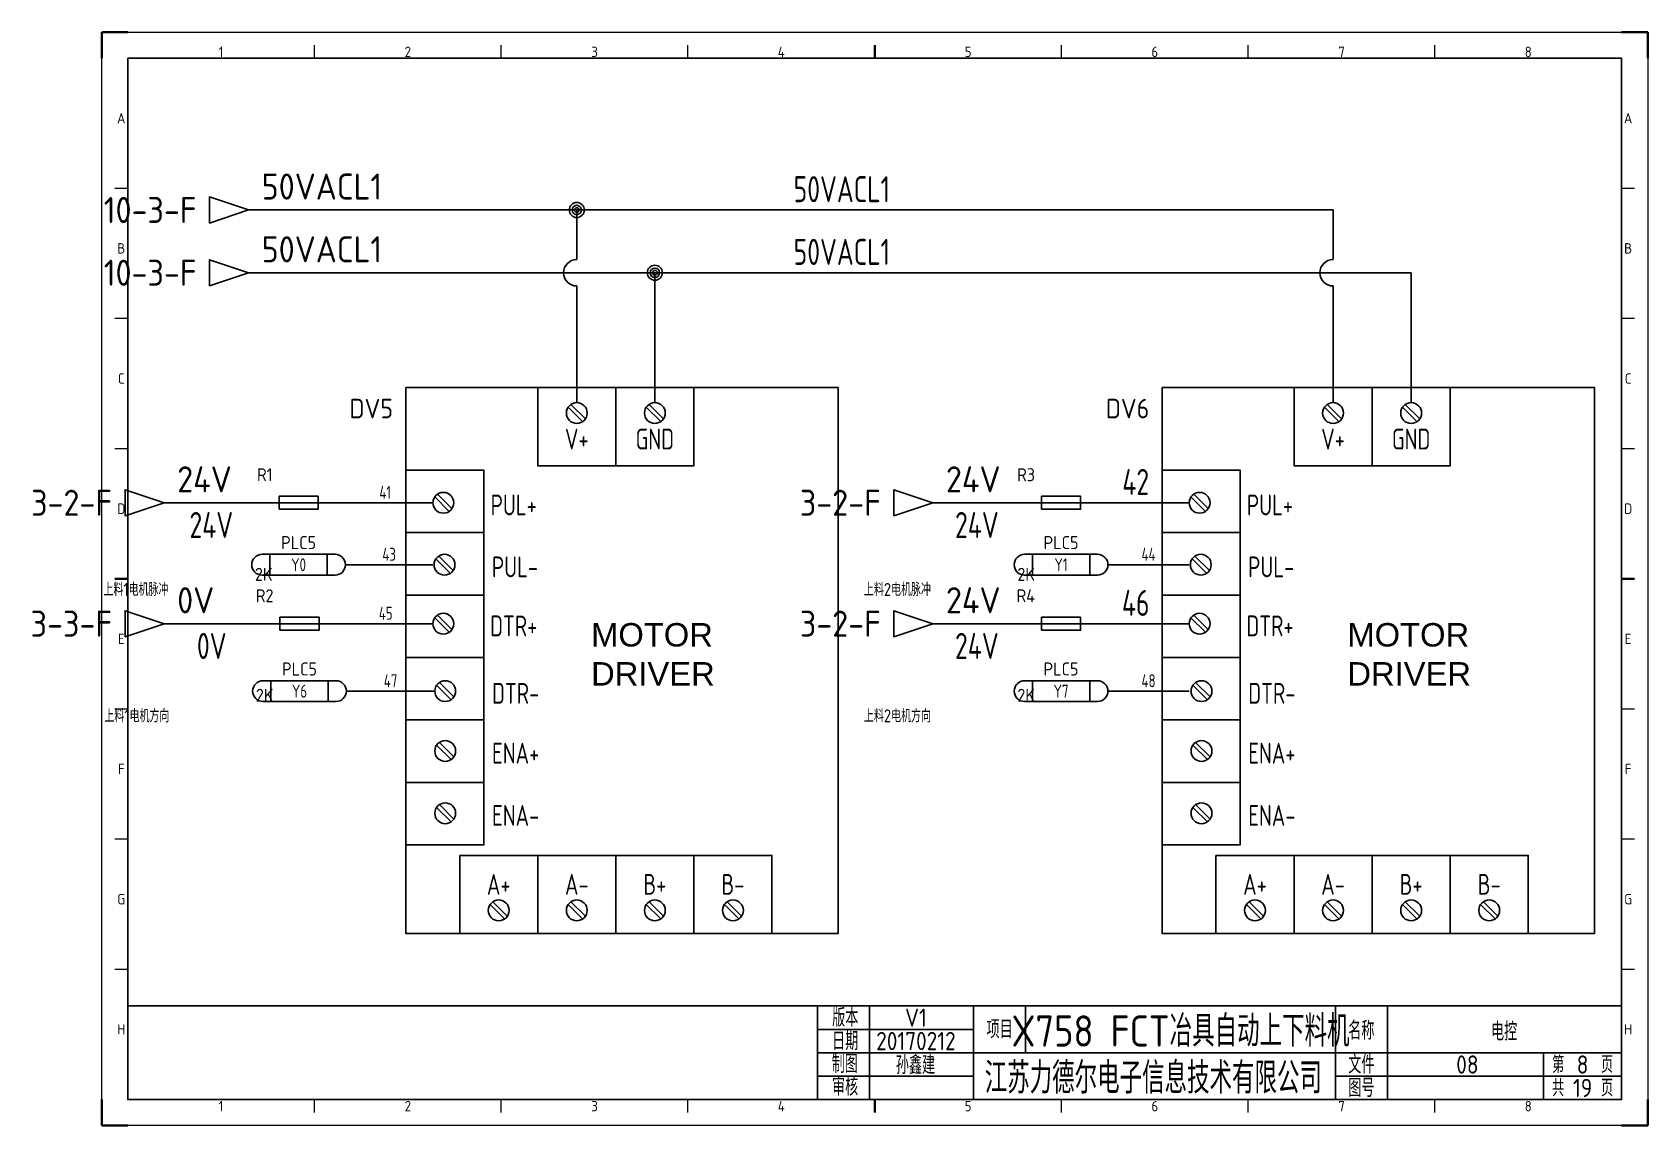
# Model space of a CAD drawing. Header units: millimetres. Extents: x 2016 to 2326, y 1387 to 1597.
import ezdxf
from ezdxf.enums import TextEntityAlignment as Align

# ---------------------------------------------------------------- set-up
doc = ezdxf.new("R2010")
doc.units = ezdxf.units.MM
for name, color, linetype in [('AE_BOR', 1, 'Continuous'), ('DESC', 150, 'Continuous'), ('SYMS', 7, 'Continuous'), ('TAGS', 150, 'Continuous'), ('TERMS', 123, 'Continuous'), ('WIRENO', 72, 'Continuous'), ('WIREREF_DEST', 52, 'Continuous'), ('WIRES', 7, 'Continuous'), ('XREF', 7, 'Continuous'), ('图框_标题栏属性', 1, 'Continuous'), ('图框_标题栏文字', 6, 'Continuous')]:
    doc.layers.add(name, color=color, linetype=linetype)
doc.styles.add('ACGBTS', font='ISOCP.SHX')
doc.styles.get("Standard").update_dxf_attribs({"font": 'arial.ttf'})
doc.styles.add('WD_IEC', font='isocp2.shx', dxfattribs={"width": 0.9, "height": 4, "bigfont": 'gbcbig.shx'})
doc.styles.add('工程字', font='gbenor.shx', dxfattribs={"bigfont": 'gbcbig.shx'})

# ---------------------------------------------------------------- blocks, each defined once
blk = doc.blocks.new('Border')
for p, q in [((584, 410), (10, 410)), ((10, 410), (10, 10)), ((584, 10), (584, 410)), ((10, 10), (584, 10))]:
    blk.add_line(p, q)
at = {"layer": 'AE_BOR', "color": 1, "lineweight": 30}
for p, q in [((10, 420), (0, 420)), ((0, 420), (0, 410)), ((594, 420), (584, 420)), ((594, 410), (594, 420)), ((297, 410), (297, 415)), ((5, 210), (10, 210)), ((584, 210), (589, 210)), ((0, 0), (0, 10)), ((297, 5), (297, 10)), ((594, 0), (594, 10)), ((0, 0), (10, 0)), ((594, 0), (584, 0))]:
    blk.add_line(p, q, dxfattribs=at)
at = {"layer": 'AE_BOR', "color": 1, "lineweight": 15}
for p, q in [((0, 420), (594, 420)), ((0, 0), (0, 420)), ((594, 420), (594, 0)), ((81.75, 410), (81.75, 415)), ((153.5, 410), (153.5, 415)), ((225.25, 410), (225.25, 415)), ((368.75, 410), (368.75, 415)), ((440.5, 410), (440.5, 415)), ((512.25, 410), (512.25, 415)), ((10, 360), (5, 360)), ((589, 360), (584, 360)), ((10, 310), (5, 310)), ((589, 310), (584, 310)), ((10, 260), (5, 260)), ((589, 260), (584, 260)), ((10, 160), (5, 160)), ((589, 160), (584, 160)), ((10, 110), (5, 110)), ((589, 110), (584, 110)), ((10, 60), (5, 60)), ((589, 60), (584, 60)), ((81.75, 5), (81.75, 10)), ((153.5, 5), (153.5, 10)), ((225.25, 5), (225.25, 10)), ((368.75, 5), (368.75, 10)), ((440.5, 5), (440.5, 10)), ((512.25, 5), (512.25, 10)), ((594, 0), (0, 0))]:
    blk.add_line(p, q, dxfattribs=at)
at = {"layer": 'AE_BOR', "color": 1, "lineweight": 15, "style": 'ACGBTS'}
for s, p in [('1', (45.875, 412.5)), ('2', (117.625, 412.5)), ('3', (189.375, 412.5)), ('4', (261.125, 412.5)), ('5', (332.875, 412.5)), ('6', (404.625, 412.5)), ('7', (476.375, 412.5)), ('8', (548.125, 412.5)), ('A', (7.5, 387)), ('A', (586.5, 387)), ('B', (7.5, 337)), ('B', (586.5, 337)), ('C', (7.5, 287)), ('C', (586.5, 287)), ('D', (7.5, 237)), ('D', (586.5, 237)), ('E', (7.5, 187)), ('E', (586.5, 187)), ('F', (7.5, 137)), ('F', (586.5, 137)), ('G', (7.5, 87)), ('G', (586.5, 87)), ('H', (7.5, 37)), ('H', (586.5, 37)), ('1', (45.875, 7.5)), ('2', (117.625, 7.5)), ('3', (189.375, 7.5)), ('4', (261.125, 7.5)), ('5', (332.875, 7.5)), ('6', (404.625, 7.5)), ('7', (476.375, 7.5)), ('8', (548.125, 7.5))]:
    blk.add_text(s, height=4, dxfattribs=at).set_placement(p, align=Align.MIDDLE)
blk = doc.blocks.new('LdrDkA4')
for p, q in [((132.5, 0), (132.5, 18)), ((142.5, 0), (142.5, 18)), ((162.5, 0), (162.5, 18)), ((162.5, 0), (162.5, 18)), ((162.5, 0), (162.5, 18)), ((172.5, 18), (172.5, 13.5)), ((232, 0), (232, 18)), ((242, 0), (242, 18)), ((132.5, 13.5), (162.5, 13.5)), ((172.5, 13.5), (172.5, 9)), ((132.5, 9), (162.99, 9)), ((162.5, 9), (287, 9)), ((272, 0), (272, 9)), ((132.5, 4.5), (162.5, 4.5)), ((232, 4.5), (287, 4.5)), ((142.5, 2.09), (142.5, 2.09)), ((142.5, 2.09), (142.5, 2.09))]:
    blk.add_line(p, q)
blk.add_lwpolyline([(132.5, 18), (0, 18), (0, 0), (132.5, 0)], close=True)
blk.add_lwpolyline([(132.5, 0), (287, 0), (287, 18), (132.5, 18)])
at = {"flags": 9}
blk.add_attdef('WD_TB', (0, 0), '', height=2.5, dxfattribs=at)
at = {"layer": '图框_标题栏属性', "style": '工程字'}
for tag, height, p in [('版本', 3.5, (151.42, 15.75)), ('项目', 6, (202.25, 13.5)), ('日期', 3.5, (151.42, 11.25)), ('名称', 3.5, (264.42, 13.27)), ('制图', 3.5, (151.34, 6.85)), ('公司名称', 6, (197.03, 4.5)), ('文件', 3.5, (257.37, 6.75)), ('页数', 3.5, (279.5, 6.75)), ('审核', 3.5, (151.65, 2.36)), ('图号', 3.5, (257.37, 2.25)), ('总数', 3.5, (279.5, 2.25))]:
    blk.add_attdef(tag, text='', height=height, dxfattribs=at).set_placement(p, align=Align.MIDDLE)
at = {"layer": '图框_标题栏文字', "style": '工程字'}
for s, height, p in [('版本', 3.5, (137.85, 15.75)), ('日期', 3.5, (137.85, 11.25)), ('项目', 3.5, (167.5, 13.5)), ('名称', 3.5, (237, 13.27)), ('制图', 3.5, (137.75, 6.85)), ('文件', 3.5, (237, 6.75)), ('第    页', 3.25, (279.5, 6.75)), ('审核', 3.5, (137.81, 2.51)), ('图号', 3.5, (237, 2.25)), ('共    页', 3.25, (279.5, 2.25))]:
    blk.add_text(s, height=height, dxfattribs=at).set_placement(p, align=Align.MIDDLE_CENTER)
blk = doc.blocks.new('HA1D3')
blk.add_lwpolyline([(0, 0), (-3.75, -1.25), (-3.75, 1.25)], close=True)
at = {"style": 'WD_IEC'}
for tag, p, height, flags in [('WIRENO', (1.25, 1), 2.5, 8), ('X1TERM01', (0, 0), 0.32, 1)]:
    blk.add_attdef(tag, p, '', height=height, dxfattribs=dict(at, flags=flags))
at = {"style": 'WD_IEC', "flags": 1}
blk.add_attdef('SIGCODE', text='', height=1, dxfattribs=at).set_placement((-2.5, 1.8), align=Align.RIGHT)
at = {"style": 'WD_IEC'}
blk.add_attdef('XREF', text='', height=2.5, dxfattribs=at).set_placement((-5, 0), align=Align.MIDDLE_RIGHT)
blk.add_attdef('DESC1', text='', height=2.5, dxfattribs=at).set_placement((1.25, -1), align=Align.TOP_LEFT)
blk = doc.blocks.new('WD_WNH')
at = {"linetype": 'Continuous', "style": 'WD_IEC', "width": 0.8}
blk.add_attdef('WIRENO', text='', height=2.5, dxfattribs=at).set_placement((0, 0.75), align=Align.CENTER)
at = {"style": 'WD_IEC', "flags": 1}
for tag, p in [('W08USER', (0, 0.375)), ('W04USER', (0, 0.875)), ('W05USER', (0, 0.75)), ('W09USER', (0, 0.25)), ('W03USER', (0, 1)), ('W06USER', (0, 0.625)), ('W07USER', (0, 0.5)), ('W02USER', (0, 1.125)), ('W01USER', (0, 1.25)), ('W10USER', (0, 0.125))]:
    blk.add_attdef(tag, text='', height=0.08, dxfattribs=at).set_placement(p, align=Align.CENTER)
blk = doc.blocks.new('BUJINDRIVE')
for p, q in [((-1.65, -0.88), (1.12, -3.65)), ((-1.12, -0.35), (1.65, -3.12)), ((13.35, -0.88), (16.12, -3.65)), ((13.88, -0.35), (16.65, -3.12)), ((-27.3, -18.1), (-24.52, -20.88)), ((-26.77, -17.57), (-23.99, -20.35)), ((-27.06, -30.01), (-24.28, -32.79)), ((-26.53, -29.48), (-23.75, -32.25)), ((-27.3, -41.33), (-24.52, -44.11)), ((-26.77, -40.8), (-23.99, -43.58)), ((-26.93, -54.28), (-24.15, -57.06)), ((-26.4, -53.75), (-23.62, -56.53)), ((-26.93, -65.78), (-24.15, -68.56)), ((-26.4, -65.25), (-23.62, -68.03)), ((-17.85, -84.95), (-17.85, -72.95)), ((-26.4, -77.21), (-23.62, -79.99)), ((-26.93, -77.74), (-24.15, -80.52)), ((-32.85, -84.95), (-17.85, -84.95)), ((-16.12, -95.86), (-13.35, -98.64)), ((-1.12, -95.86), (1.65, -98.64)), ((13.88, -95.86), (16.65, -98.64)), ((28.88, -95.86), (31.65, -98.64)), ((-16.65, -96.39), (-13.88, -99.17)), ((-1.65, -96.39), (1.12, -99.17)), ((13.35, -96.39), (16.12, -99.17)), ((28.35, -96.39), (31.12, -99.17))]:
    blk.add_line(p, q)
for points in [[(-32.85, 2.89), (-32.85, -101.95), (50.24, -101.95), (50.24, 2.89)], [(-7.5, 2.89), (7.5, 2.89), (7.5, -12.11), (-7.5, -12.11)], [(7.5, 2.89), (22.5, 2.89), (22.5, -12.11), (7.5, -12.11)], [(-32.85, -24.95), (-17.85, -24.95), (-17.85, -12.95), (-32.85, -12.95)], [(-32.85, -36.95), (-17.85, -36.95), (-17.85, -24.95), (-32.85, -24.95)], [(-32.85, -48.95), (-17.85, -48.95), (-17.85, -36.95), (-32.85, -36.95)], [(-32.85, -60.95), (-17.85, -60.95), (-17.85, -48.95), (-32.85, -48.95)], [(-32.85, -72.95), (-17.85, -72.95), (-17.85, -60.95), (-32.85, -60.95)], [(-32.85, -84.95), (-17.85, -84.95), (-17.85, -72.95), (-32.85, -72.95)], [(-22.5, -86.95), (-7.5, -86.95), (-7.5, -101.95), (-22.5, -101.95)], [(-7.5, -86.95), (7.5, -86.95), (7.5, -101.95), (-7.5, -101.95)], [(7.5, -86.95), (22.5, -86.95), (22.5, -101.95), (7.5, -101.95)], [(22.5, -86.95), (37.5, -86.95), (37.5, -101.95), (22.5, -101.95)]]:
    blk.add_lwpolyline(points, close=True)
for centre in [(0, -2), (15, -2), (-25.64, -19.23), (-25.41, -31.13), (-25.64, -42.46), (-25.28, -55.41), (-25.28, -66.91), (-25.28, -78.87), (-15, -97.52), (0, -97.52), (15, -97.52), (30, -97.52)]:
    blk.add_circle(centre, 2)
at = {"insert": (2.75, -42.34), "char_height": 4.5, "attachment_point": 1}
blk.add_mtext_dynamic_manual_height_columns('MOTOR DRIVER', width=19.7866, gutter_width=8.12, heights=[0], dxfattribs=at)
at = {"style": 'WD_IEC'}
for tag, p in [('TAG1', (-35.29, -3.01)), ('INST', (-68.13, -6.3)), ('LOC', (-68.13, -11.55)), ('RATING1', (-68.13, -23.55)), ('XREF', (-68.13, -29.55)), ('DESC1', (-68.13, -35.33)), ('DESC2', (-68.13, -40.58)), ('DESC3', (-68.13, -45.83))]:
    blk.add_attdef(tag, text='', height=3.75, dxfattribs=at).set_placement(p, align=Align.RIGHT)
at = {"style": 'WD_IEC', "flags": 1}
for tag, p, height in [('X2TERM01', (0, 0), 0.32), ('X2TERM02', (15, 0), 0.32), ('MFG', (-92.47, -11.55), 2.25), ('CAT', (-92.47, -15.3), 2.25), ('X4TERM03', (-27.64, -19.23), 0.32), ('X4TERM04', (-27.41, -31.13), 0.32), ('ASSYCODE', (-95.09, -42.3), 1.5), ('FAMILY', (-95.09, -44.55), 1.5), ('X4TERM05', (-27.64, -42.46), 0.32), ('CATDESC', (-95.09, -46.8), 1.5), ('X4TERM06', (-27.28, -55.41), 0.32), ('X4TERM11', (-27.28, -66.91), 0.32), ('X4TERM12', (-27.28, -78.87), 0.32), ('X8TERM07', (-15, -99.52), 0.32), ('X8TERM08', (0, -99.52), 0.32), ('X8TERM09', (15, -99.52), 0.32), ('X8TERM10', (30, -99.52), 0.32)]:
    blk.add_attdef(tag, p, '', height=height, dxfattribs=at)
at = {"style": 'WD_IEC', "width": 0.8}
for tag, p in [('TERM01', (0, -5)), ('TERM02', (15, -5)), ('TERM03', (-12.12, -17.64)), ('TERM04', (-11.88, -29.55)), ('TERM05', (-12.12, -40.87)), ('TERM06', (-11.75, -53.82)), ('TERM11', (-11.75, -65.32)), ('TERM12', (-11.75, -77.28))]:
    blk.add_attdef(tag, text='', height=4, dxfattribs=at).set_placement(p, align=Align.TOP_CENTER)
for tag, p in [('TERM07', (-15, -94.52)), ('TERM08', (0, -94.52)), ('TERM09', (15, -94.52)), ('TERM10', (30, -94.52))]:
    blk.add_attdef(tag, text='', height=4, dxfattribs=at).set_placement(p, align=Align.CENTER)
blk = doc.blocks.new('WDDOT')
for radius in [0.72, 0.449, 0.223]:
    blk.add_circle((0, 0), radius)
blk = doc.blocks.new('HFU1')
blk.add_line((-7.5, 0), (7.5, 0))
blk.add_lwpolyline([(-3.75, -1.25), (3.75, -1.25), (3.75, 1.25), (-3.75, 1.25)], close=True)
at = {"style": 'WD_IEC'}
for tag, p in [('INST', (-5, 11.12)), ('LOC', (-5, 7.62)), ('TAG1', (-5, 4.12)), ('RATING1', (-5, -7.5)), ('DESC1', (-5, -15)), ('DESC2', (-5, -18.5)), ('DESC3', (-5, -22))]:
    blk.add_attdef(tag, text='', height=2.5, dxfattribs=at).set_placement(p, align=Align.RIGHT)
for tag, p, height, flags in [('MFG', (4.92, 12.12), 1.5, 9), ('CAT', (4.92, 9.62), 1.5, 9), ('X4TERM01', (-7.5, 0), 0.32, 1), ('TERM01', (-7.5, 1), 2, 8), ('X2LINK', (0, 1.25), 0.32, 1), ('X1TERM02', (7.5, 0), 0.32, 1), ('X8LINK', (0, -1.25), 0.32, 1), ('ASSYCODE', (12.25, -2.75), 1, 1), ('FAMILY', (12.25, -4.25), 1, 1), ('CATDESC', (12.25, -5.75), 1, 1)]:
    blk.add_attdef(tag, p, '', height=height, dxfattribs=dict(at, flags=flags))
at = {"style": 'WD_IEC', "flags": 8}
blk.add_attdef('TERM02', text='', height=2, dxfattribs=at).set_placement((7.5, 1), align=Align.RIGHT)
at = {"lineweight": 15, "style": 'WD_IEC'}
blk.add_attdef('XREF', text='', height=2.5, dxfattribs=at).set_placement((-5, -11.25), align=Align.RIGHT)
blk = doc.blocks.new('PLCIOO1T')
for p, q in [((-7, 2), (7, 2)), ((-5.5, -2), (-5.5, 2)), ((5.5, -2), (5.5, 2)), ((-7, -2), (7, -2))]:
    blk.add_line(p, q)
for centre, start, end in [((-7, 0), 90, 270), ((7, 0), 270, 90)]:
    blk.add_arc(centre, 2, start, end)
at = {"style": 'WD_IEC'}
for tag, width, p in [('INST', 0.8, (0, 10)), ('LOC', 0.8, (0, 6.5)), ('XREF', 0.9, (0, -5)), ('LINE1', 0.9, (0, -7.5)), ('LINE2', 0.9, (0, -10))]:
    blk.add_attdef(tag, text='', height=2.5, dxfattribs=dict(at, width=width)).set_placement(p, align=Align.CENTER)
blk.add_attdef('TAG1', text='', height=2.5, dxfattribs=at).set_placement((0, 3), align=Align.CENTER)
for tag, width, p in [('CAT', 0.9, (-32, 0.5)), ('DESC', 0.8, (-25, -2.5)), ('MFG', 0.8, (-25, 0.5)), ('DESCA01', 0.9, (-25, -6)), ('DESCB01', 0.9, (-25, -9)), ('DESCC01', 0.9, (-25, -12)), ('DESCD01', 0.9, (-25, -15)), ('DESCE01', 0.9, (-25, -18))]:
    blk.add_attdef(tag, text='', height=2.5, dxfattribs=dict(at, width=width)).set_placement(p, align=Align.RIGHT)
at = {"linetype": 'Continuous', "style": 'WD_IEC', "flags": 9}
for tag, p in [('ASSYCODE', (-4.89, 2.32)), ('FAMILY', (-4.89, 2.82))]:
    blk.add_attdef(tag, text='', height=0.16, dxfattribs=at).set_placement(p, align=Align.CENTER)
at = {"style": 'WD_IEC', "width": 0.8}
for tag, height, p in [('TAGA01', 2.5, (0, 0)), ('TERM01', 2, (7.25, 0))]:
    blk.add_attdef(tag, text='', height=height, dxfattribs=at).set_placement(p, align=Align.MIDDLE)
at = {"style": 'WD_IEC', "flags": 1}
blk.add_attdef('X1TERM01', (9, 0), '', height=0.25, dxfattribs=at)
at = {"style": 'WD_IEC', "width": 0.9}
blk.add_attdef('TERMDESC01', text='', height=2, dxfattribs=at).set_placement((10, -2), align=Align.TOP_LEFT)

msp = doc.modelspace()

# ---------------------------------------------------------------- linework, layer by layer
at = {"layer": 'WIRES'}
for p, q in [((2057.52, 1563.29), (2233.3, 1563.29)), ((2120.56, 1553.78), (2120.56, 1563.29)), ((2243.35, 1563.29), (2233.3, 1563.29)), ((2265.85, 1563.29), (2243.35, 1563.29)), ((2265.85, 1553.78), (2265.85, 1563.29)), ((2057.52, 1551.24), (2258.35, 1551.24)), ((2120.56, 1526.29), (2120.56, 1548.7)), ((2135.56, 1526.29), (2135.56, 1551.24)), ((2280.85, 1551.24), (2258.35, 1551.24)), ((2265.85, 1526.29), (2265.85, 1548.7)), ((2280.85, 1526.29), (2280.85, 1551.24)), ((2059.61, 1507.06), (2041.29, 1507.06)), ((2092.92, 1507.06), (2074.61, 1507.06)), ((2206.09, 1507.06), (2188.98, 1507.06)), ((2238.21, 1507.06), (2221.09, 1507.06)), ((2092.92, 1495.16), (2076.11, 1495.16)), ((2238.21, 1495.16), (2222.59, 1495.16)), ((2059.79, 1483.83), (2041.29, 1483.83)), ((2092.92, 1483.83), (2074.79, 1483.83)), ((2206.09, 1483.83), (2188.98, 1483.83)), ((2238.21, 1483.83), (2221.09, 1483.83)), ((2093.29, 1470.88), (2076.29, 1470.88)), ((2238.21, 1470.88), (2222.59, 1470.88))]:
    msp.add_line(p, q, dxfattribs=at)
for centre in [(2120.56, 1551.24), (2265.85, 1551.24)]:
    msp.add_arc(centre, 2.54, 90, 270, dxfattribs=at)

# ---------------------------------------------------------------- block references
msp.add_blockref('LdrDkA4', (2034.29, 1392.42)).add_auto_attribs({'总数': '19', '页数': '8', '文件': '08', '名称': '电控', '公司名称': '江苏力德尔电子信息技术有限公司', '项目': 'X758 FCT冶具自动上下料机', '制图': '孙鑫建', '日期': '20170212', '版本': 'V1'})
at = {"layer": 'AE_BOR', "xscale": 0.5, "yscale": 0.5, "zscale": 0.5}
msp.add_blockref('Border', (2029.29, 1387.42), dxfattribs=at)
at = {"layer": 'SYMS'}
ref = msp.add_blockref('HA1D3', (2057.52, 1563.29), dxfattribs=dict(at, xscale=2, yscale=2, zscale=2))
ref.add_attrib('XREF', '10-3-F', dxfattribs={"layer": 'XREF', "height": 5, "style": 'WD_IEC'}).set_placement((2047.52, 1563.29), align=Align.MIDDLE_RIGHT)
ref.add_attrib('WIRENO', '50VACL1', (2060.02, 1565.29), dxfattribs={"layer": 'WIREREF_DEST', "height": 5, "style": 'WD_IEC', "flags": 8})
at = {"layer": 'SYMS', "xscale": 2, "yscale": 2, "zscale": 2}
for p in [(2120.56, 1563.29), (2135.56, 1551.24)]:
    msp.add_blockref('WDDOT', p, dxfattribs=at)
at = {"layer": 'SYMS'}
ref = msp.add_blockref('HA1D3', (2057.52, 1551.24), dxfattribs=dict(at, xscale=2, yscale=2, zscale=2))
ref.add_attrib('XREF', '10-3-F', dxfattribs={"layer": 'XREF', "height": 5, "style": 'WD_IEC'}).set_placement((2047.52, 1551.24), align=Align.MIDDLE_RIGHT)
ref.add_attrib('WIRENO', '50VACL1', (2060.02, 1553.24), dxfattribs={"layer": 'WIREREF_DEST', "height": 5, "style": 'WD_IEC', "flags": 8})
ref = msp.add_blockref('BUJINDRIVE', (2120.56, 1526.29), dxfattribs=at)
ref.add_attrib('TAG1', 'DV5', dxfattribs={"layer": 'TAGS', "height": 3.75, "style": 'WD_IEC'}).set_placement((2085.27, 1523.28), align=Align.RIGHT)
ref.add_attrib('TERM01', 'V+', dxfattribs={"layer": 'TERMS', "height": 4, "style": 'WD_IEC', "width": 0.8}).set_placement((2120.56, 1521.29), align=Align.TOP_CENTER)
ref.add_attrib('TERM02', 'GND', dxfattribs={"layer": 'TERMS', "height": 4, "style": 'WD_IEC', "width": 0.8}).set_placement((2135.56, 1521.29), align=Align.TOP_CENTER)
ref.add_attrib('TERM03', 'PUL+', dxfattribs={"layer": 'TERMS', "height": 4, "style": 'WD_IEC', "width": 0.8}).set_placement((2108.44, 1508.64), align=Align.TOP_CENTER)
ref.add_attrib('TERM04', 'PUL-', dxfattribs={"layer": 'TERMS', "height": 4, "style": 'WD_IEC', "width": 0.8}).set_placement((2108.68, 1496.74), align=Align.TOP_CENTER)
ref.add_attrib('TERM05', 'DTR+', dxfattribs={"layer": 'TERMS', "height": 4, "style": 'WD_IEC', "width": 0.8}).set_placement((2108.44, 1485.41), align=Align.TOP_CENTER)
ref.add_attrib('TERM06', 'DTR-', dxfattribs={"layer": 'TERMS', "height": 4, "style": 'WD_IEC', "width": 0.8}).set_placement((2108.81, 1472.46), align=Align.TOP_CENTER)
ref.add_attrib('TERM07', 'A+', dxfattribs={"layer": 'TERMS', "height": 4, "style": 'WD_IEC', "width": 0.8}).set_placement((2105.56, 1431.77), align=Align.CENTER)
ref.add_attrib('TERM08', 'A-', dxfattribs={"layer": 'TERMS', "height": 4, "style": 'WD_IEC', "width": 0.8}).set_placement((2120.56, 1431.77), align=Align.CENTER)
ref.add_attrib('TERM09', 'B+', dxfattribs={"layer": 'TERMS', "height": 4, "style": 'WD_IEC', "width": 0.8}).set_placement((2135.56, 1431.77), align=Align.CENTER)
ref.add_attrib('TERM10', 'B-', dxfattribs={"layer": 'TERMS', "height": 4, "style": 'WD_IEC', "width": 0.8}).set_placement((2150.56, 1431.77), align=Align.CENTER)
ref.add_attrib('TERM11', 'ENA+', dxfattribs={"layer": 'TERMS', "height": 4, "style": 'WD_IEC', "width": 0.8}).set_placement((2108.81, 1460.96), align=Align.TOP_CENTER)
ref.add_attrib('TERM12', 'ENA-', dxfattribs={"layer": 'TERMS', "height": 4, "style": 'WD_IEC', "width": 0.8}).set_placement((2108.81, 1449), align=Align.TOP_CENTER)
ref = msp.add_blockref('BUJINDRIVE', (2265.85, 1526.29), dxfattribs=at)
ref.add_attrib('TAG1', 'DV6', dxfattribs={"layer": 'TAGS', "height": 3.75, "style": 'WD_IEC'}).set_placement((2230.56, 1523.28), align=Align.RIGHT)
ref.add_attrib('TERM01', 'V+', dxfattribs={"layer": 'TERMS', "height": 4, "style": 'WD_IEC', "width": 0.8}).set_placement((2265.85, 1521.29), align=Align.TOP_CENTER)
ref.add_attrib('TERM02', 'GND', dxfattribs={"layer": 'TERMS', "height": 4, "style": 'WD_IEC', "width": 0.8}).set_placement((2280.85, 1521.29), align=Align.TOP_CENTER)
ref.add_attrib('TERM03', 'PUL+', dxfattribs={"layer": 'TERMS', "height": 4, "style": 'WD_IEC', "width": 0.8}).set_placement((2253.73, 1508.64), align=Align.TOP_CENTER)
ref.add_attrib('TERM04', 'PUL-', dxfattribs={"layer": 'TERMS', "height": 4, "style": 'WD_IEC', "width": 0.8}).set_placement((2253.96, 1496.74), align=Align.TOP_CENTER)
ref.add_attrib('TERM05', 'DTR+', dxfattribs={"layer": 'TERMS', "height": 4, "style": 'WD_IEC', "width": 0.8}).set_placement((2253.73, 1485.41), align=Align.TOP_CENTER)
ref.add_attrib('TERM06', 'DTR-', dxfattribs={"layer": 'TERMS', "height": 4, "style": 'WD_IEC', "width": 0.8}).set_placement((2254.09, 1472.46), align=Align.TOP_CENTER)
ref.add_attrib('TERM07', 'A+', dxfattribs={"layer": 'TERMS', "height": 4, "style": 'WD_IEC', "width": 0.8}).set_placement((2250.85, 1431.77), align=Align.CENTER)
ref.add_attrib('TERM08', 'A-', dxfattribs={"layer": 'TERMS', "height": 4, "style": 'WD_IEC', "width": 0.8}).set_placement((2265.85, 1431.77), align=Align.CENTER)
ref.add_attrib('TERM09', 'B+', dxfattribs={"layer": 'TERMS', "height": 4, "style": 'WD_IEC', "width": 0.8}).set_placement((2280.85, 1431.77), align=Align.CENTER)
ref.add_attrib('TERM10', 'B-', dxfattribs={"layer": 'TERMS', "height": 4, "style": 'WD_IEC', "width": 0.8}).set_placement((2295.85, 1431.77), align=Align.CENTER)
ref.add_attrib('TERM11', 'ENA+', dxfattribs={"layer": 'TERMS', "height": 4, "style": 'WD_IEC', "width": 0.8}).set_placement((2254.09, 1460.96), align=Align.TOP_CENTER)
ref.add_attrib('TERM12', 'ENA-', dxfattribs={"layer": 'TERMS', "height": 4, "style": 'WD_IEC', "width": 0.8}).set_placement((2254.09, 1449), align=Align.TOP_CENTER)
ref = msp.add_blockref('HA1D3', (2041.29, 1507.06), dxfattribs=dict(at, xscale=2, yscale=2, zscale=2))
ref.add_attrib('XREF', '3-2-F', dxfattribs={"layer": 'XREF', "height": 5, "style": 'WD_IEC'}).set_placement((2031.29, 1507.06), align=Align.MIDDLE_RIGHT)
ref.add_attrib('WIRENO', '24V', (2043.79, 1509.06), dxfattribs={"layer": 'WIREREF_DEST', "height": 5, "style": 'WD_IEC', "flags": 8})
ref = msp.add_blockref('HFU1', (2067.11, 1507.06), dxfattribs=at)
ref.add_attrib('DESC1', '2K', dxfattribs={"layer": 'DESC', "height": 2.5, "style": 'WD_IEC'}).set_placement((2062.11, 1492.06), align=Align.RIGHT)
ref.add_attrib('TAG1', 'R1', dxfattribs={"layer": 'TAGS', "height": 2.5, "style": 'WD_IEC'}).set_placement((2062.11, 1511.19), align=Align.RIGHT)
ref = msp.add_blockref('HA1D3', (2188.98, 1507.06), dxfattribs=dict(at, xscale=2, yscale=2, zscale=2))
ref.add_attrib('XREF', '3-2-F', dxfattribs={"layer": 'XREF', "height": 5, "style": 'WD_IEC'}).set_placement((2178.98, 1507.06), align=Align.MIDDLE_RIGHT)
ref.add_attrib('WIRENO', '24V', (2191.48, 1509.06), dxfattribs={"layer": 'WIREREF_DEST', "height": 5, "style": 'WD_IEC', "flags": 8})
ref = msp.add_blockref('HFU1', (2213.59, 1507.06), dxfattribs=at)
ref.add_attrib('DESC1', '2K', dxfattribs={"layer": 'DESC', "height": 2.5, "style": 'WD_IEC'}).set_placement((2208.59, 1492.06), align=Align.RIGHT)
ref.add_attrib('TAG1', 'R3', dxfattribs={"layer": 'TAGS', "height": 2.5, "style": 'WD_IEC'}).set_placement((2208.59, 1511.19), align=Align.RIGHT)
ref = msp.add_blockref('PLCIOO1T', (2067.11, 1495.16), dxfattribs=at)
ref.add_attrib('DESCA01', '上料1电机脉冲', dxfattribs={"layer": 'DESC', "height": 2.5, "style": 'WD_IEC', "width": 0.9}).set_placement((2042.11, 1489.16), align=Align.RIGHT)
ref.add_attrib('TAGA01', 'Y0', dxfattribs={"layer": 'TAGS', "height": 2.5, "style": 'WD_IEC', "width": 0.8}).set_placement((2067.11, 1495.16), align=Align.MIDDLE)
ref.add_attrib('TAG1', 'PLC5', dxfattribs={"layer": 'TAGS', "height": 2.5, "style": 'WD_IEC'}).set_placement((2067.11, 1498.16), align=Align.CENTER)
ref = msp.add_blockref('PLCIOO1T', (2213.59, 1495.16), dxfattribs=at)
ref.add_attrib('DESCA01', '上料2电机脉冲', dxfattribs={"layer": 'DESC', "height": 2.5, "style": 'WD_IEC', "width": 0.9}).set_placement((2188.59, 1489.16), align=Align.RIGHT)
ref.add_attrib('TAGA01', 'Y1', dxfattribs={"layer": 'TAGS', "height": 2.5, "style": 'WD_IEC', "width": 0.8}).set_placement((2213.59, 1495.16), align=Align.MIDDLE)
ref.add_attrib('TAG1', 'PLC5', dxfattribs={"layer": 'TAGS', "height": 2.5, "style": 'WD_IEC'}).set_placement((2213.59, 1498.16), align=Align.CENTER)
ref = msp.add_blockref('HA1D3', (2041.29, 1483.83), dxfattribs=dict(at, xscale=2, yscale=2, zscale=2))
ref.add_attrib('XREF', '3-3-F', dxfattribs={"layer": 'XREF', "height": 5, "style": 'WD_IEC'}).set_placement((2031.29, 1483.83), align=Align.MIDDLE_RIGHT)
ref.add_attrib('WIRENO', '0V', (2043.79, 1485.83), dxfattribs={"layer": 'WIREREF_DEST', "height": 5, "style": 'WD_IEC', "flags": 8})
ref = msp.add_blockref('HFU1', (2067.29, 1483.83), dxfattribs=at)
ref.add_attrib('DESC1', '2K', dxfattribs={"layer": 'DESC', "height": 2.5, "style": 'WD_IEC'}).set_placement((2062.29, 1468.83), align=Align.RIGHT)
ref.add_attrib('TAG1', 'R2', dxfattribs={"layer": 'TAGS', "height": 2.5, "style": 'WD_IEC'}).set_placement((2062.29, 1487.95), align=Align.RIGHT)
ref = msp.add_blockref('HA1D3', (2188.98, 1483.83), dxfattribs=dict(at, xscale=2, yscale=2, zscale=2))
ref.add_attrib('XREF', '3-2-F', dxfattribs={"layer": 'XREF', "height": 5, "style": 'WD_IEC'}).set_placement((2178.98, 1483.83), align=Align.MIDDLE_RIGHT)
ref.add_attrib('WIRENO', '24V', (2191.48, 1485.83), dxfattribs={"layer": 'WIREREF_DEST', "height": 5, "style": 'WD_IEC', "flags": 8})
ref = msp.add_blockref('HFU1', (2213.59, 1483.83), dxfattribs=at)
ref.add_attrib('DESC1', '2K', dxfattribs={"layer": 'DESC', "height": 2.5, "style": 'WD_IEC'}).set_placement((2208.59, 1468.83), align=Align.RIGHT)
ref.add_attrib('TAG1', 'R4', dxfattribs={"layer": 'TAGS', "height": 2.5, "style": 'WD_IEC'}).set_placement((2208.59, 1487.95), align=Align.RIGHT)
ref = msp.add_blockref('PLCIOO1T', (2067.29, 1470.88), dxfattribs=at)
ref.add_attrib('DESCA01', '上料1电机方向', dxfattribs={"layer": 'DESC', "height": 2.5, "style": 'WD_IEC', "width": 0.9}).set_placement((2042.29, 1464.88), align=Align.RIGHT)
ref.add_attrib('TAGA01', 'Y6', dxfattribs={"layer": 'TAGS', "height": 2.5, "style": 'WD_IEC', "width": 0.8}).set_placement((2067.29, 1470.88), align=Align.MIDDLE)
ref.add_attrib('TAG1', 'PLC5', dxfattribs={"layer": 'TAGS', "height": 2.5, "style": 'WD_IEC'}).set_placement((2067.29, 1473.88), align=Align.CENTER)
ref = msp.add_blockref('PLCIOO1T', (2213.59, 1470.88), dxfattribs=at)
ref.add_attrib('DESCA01', '上料2电机方向', dxfattribs={"layer": 'DESC', "height": 2.5, "style": 'WD_IEC', "width": 0.9}).set_placement((2188.59, 1464.88), align=Align.RIGHT)
ref.add_attrib('TAGA01', 'Y7', dxfattribs={"layer": 'TAGS', "height": 2.5, "style": 'WD_IEC', "width": 0.8}).set_placement((2213.59, 1470.88), align=Align.MIDDLE)
ref.add_attrib('TAG1', 'PLC5', dxfattribs={"layer": 'TAGS', "height": 2.5, "style": 'WD_IEC'}).set_placement((2213.59, 1473.88), align=Align.CENTER)
at = {"layer": 'WIRENO'}
ref = msp.add_blockref('WD_WNH', (2171.47, 1563.29), dxfattribs=dict(at, xscale=2, yscale=2, zscale=2))
ref.add_attrib('WIRENO', '50VACL1', dxfattribs={"linetype": 'Continuous', "height": 5, "style": 'WD_IEC', "width": 0.8}).set_placement((2171.47, 1564.79), align=Align.CENTER)
ref = msp.add_blockref('WD_WNH', (2171.47, 1551.24), dxfattribs=dict(at, xscale=2, yscale=2, zscale=2))
ref.add_attrib('WIRENO', '50VACL1', dxfattribs={"linetype": 'Continuous', "height": 5, "style": 'WD_IEC', "width": 0.8}).set_placement((2171.47, 1552.74), align=Align.CENTER)
ref = msp.add_blockref('WD_WNH', (2227.94, 1507.06), dxfattribs=dict(at, xscale=2, yscale=2, zscale=2))
ref.add_attrib('WIRENO', '42', dxfattribs={"linetype": 'Continuous', "height": 5, "style": 'WD_IEC', "width": 0.8}).set_placement((2227.94, 1508.56), align=Align.CENTER)
ref = msp.add_blockref('WD_WNH', (2083.76, 1507.06), dxfattribs=at)
ref.add_attrib('WIRENO', '41', dxfattribs={"linetype": 'Continuous', "height": 2.5, "style": 'WD_IEC', "width": 0.8}).set_placement((2083.76, 1507.81), align=Align.CENTER)
ref = msp.add_blockref('WD_WNH', (2050.45, 1507.06), dxfattribs=dict(at, xscale=2, yscale=2, zscale=2))
ref.add_attrib('WIRENO', '24V', dxfattribs={"linetype": 'Continuous', "height": 5, "style": 'WD_IEC', "width": 0.8}).set_placement((2050.34, 1500.29), align=Align.CENTER)
ref = msp.add_blockref('WD_WNH', (2197.53, 1507.06), dxfattribs=dict(at, xscale=2, yscale=2, zscale=2))
ref.add_attrib('WIRENO', '24V', dxfattribs={"linetype": 'Continuous', "height": 5, "style": 'WD_IEC', "width": 0.8}).set_placement((2197.42, 1500.29), align=Align.CENTER)
ref = msp.add_blockref('WD_WNH', (2084.51, 1495.16), dxfattribs=at)
ref.add_attrib('WIRENO', '43', dxfattribs={"linetype": 'Continuous', "height": 2.5, "style": 'WD_IEC', "width": 0.8}).set_placement((2084.51, 1495.91), align=Align.CENTER)
ref = msp.add_blockref('WD_WNH', (2230.4, 1495.16), dxfattribs=at)
ref.add_attrib('WIRENO', '44', dxfattribs={"linetype": 'Continuous', "height": 2.5, "style": 'WD_IEC', "width": 0.8}).set_placement((2230.4, 1495.91), align=Align.CENTER)
ref = msp.add_blockref('WD_WNH', (2227.94, 1483.83), dxfattribs=dict(at, xscale=2, yscale=2, zscale=2))
ref.add_attrib('WIRENO', '46', dxfattribs={"linetype": 'Continuous', "height": 5, "style": 'WD_IEC', "width": 0.8}).set_placement((2227.94, 1485.33), align=Align.CENTER)
ref = msp.add_blockref('WD_WNH', (2083.86, 1483.83), dxfattribs=at)
ref.add_attrib('WIRENO', '45', dxfattribs={"linetype": 'Continuous', "height": 2.5, "style": 'WD_IEC', "width": 0.8}).set_placement((2083.86, 1484.58), align=Align.CENTER)
ref = msp.add_blockref('WD_WNH', (2050.54, 1483.83), dxfattribs=dict(at, xscale=2, yscale=2, zscale=2))
ref.add_attrib('WIRENO', '0V', dxfattribs={"linetype": 'Continuous', "height": 5, "style": 'WD_IEC', "width": 0.8}).set_placement((2050.43, 1477.06), align=Align.CENTER)
ref = msp.add_blockref('WD_WNH', (2197.53, 1483.83), dxfattribs=dict(at, xscale=2, yscale=2, zscale=2))
ref.add_attrib('WIRENO', '24V', dxfattribs={"linetype": 'Continuous', "height": 5, "style": 'WD_IEC', "width": 0.8}).set_placement((2197.42, 1477.06), align=Align.CENTER)
ref = msp.add_blockref('WD_WNH', (2084.79, 1470.88), dxfattribs=at)
ref.add_attrib('WIRENO', '47', dxfattribs={"linetype": 'Continuous', "height": 2.5, "style": 'WD_IEC', "width": 0.8}).set_placement((2084.79, 1471.63), align=Align.CENTER)
ref = msp.add_blockref('WD_WNH', (2230.4, 1470.88), dxfattribs=at)
ref.add_attrib('WIRENO', '48', dxfattribs={"linetype": 'Continuous', "height": 2.5, "style": 'WD_IEC', "width": 0.8}).set_placement((2230.4, 1471.63), align=Align.CENTER)

doc.saveas('drawing.dxf')
